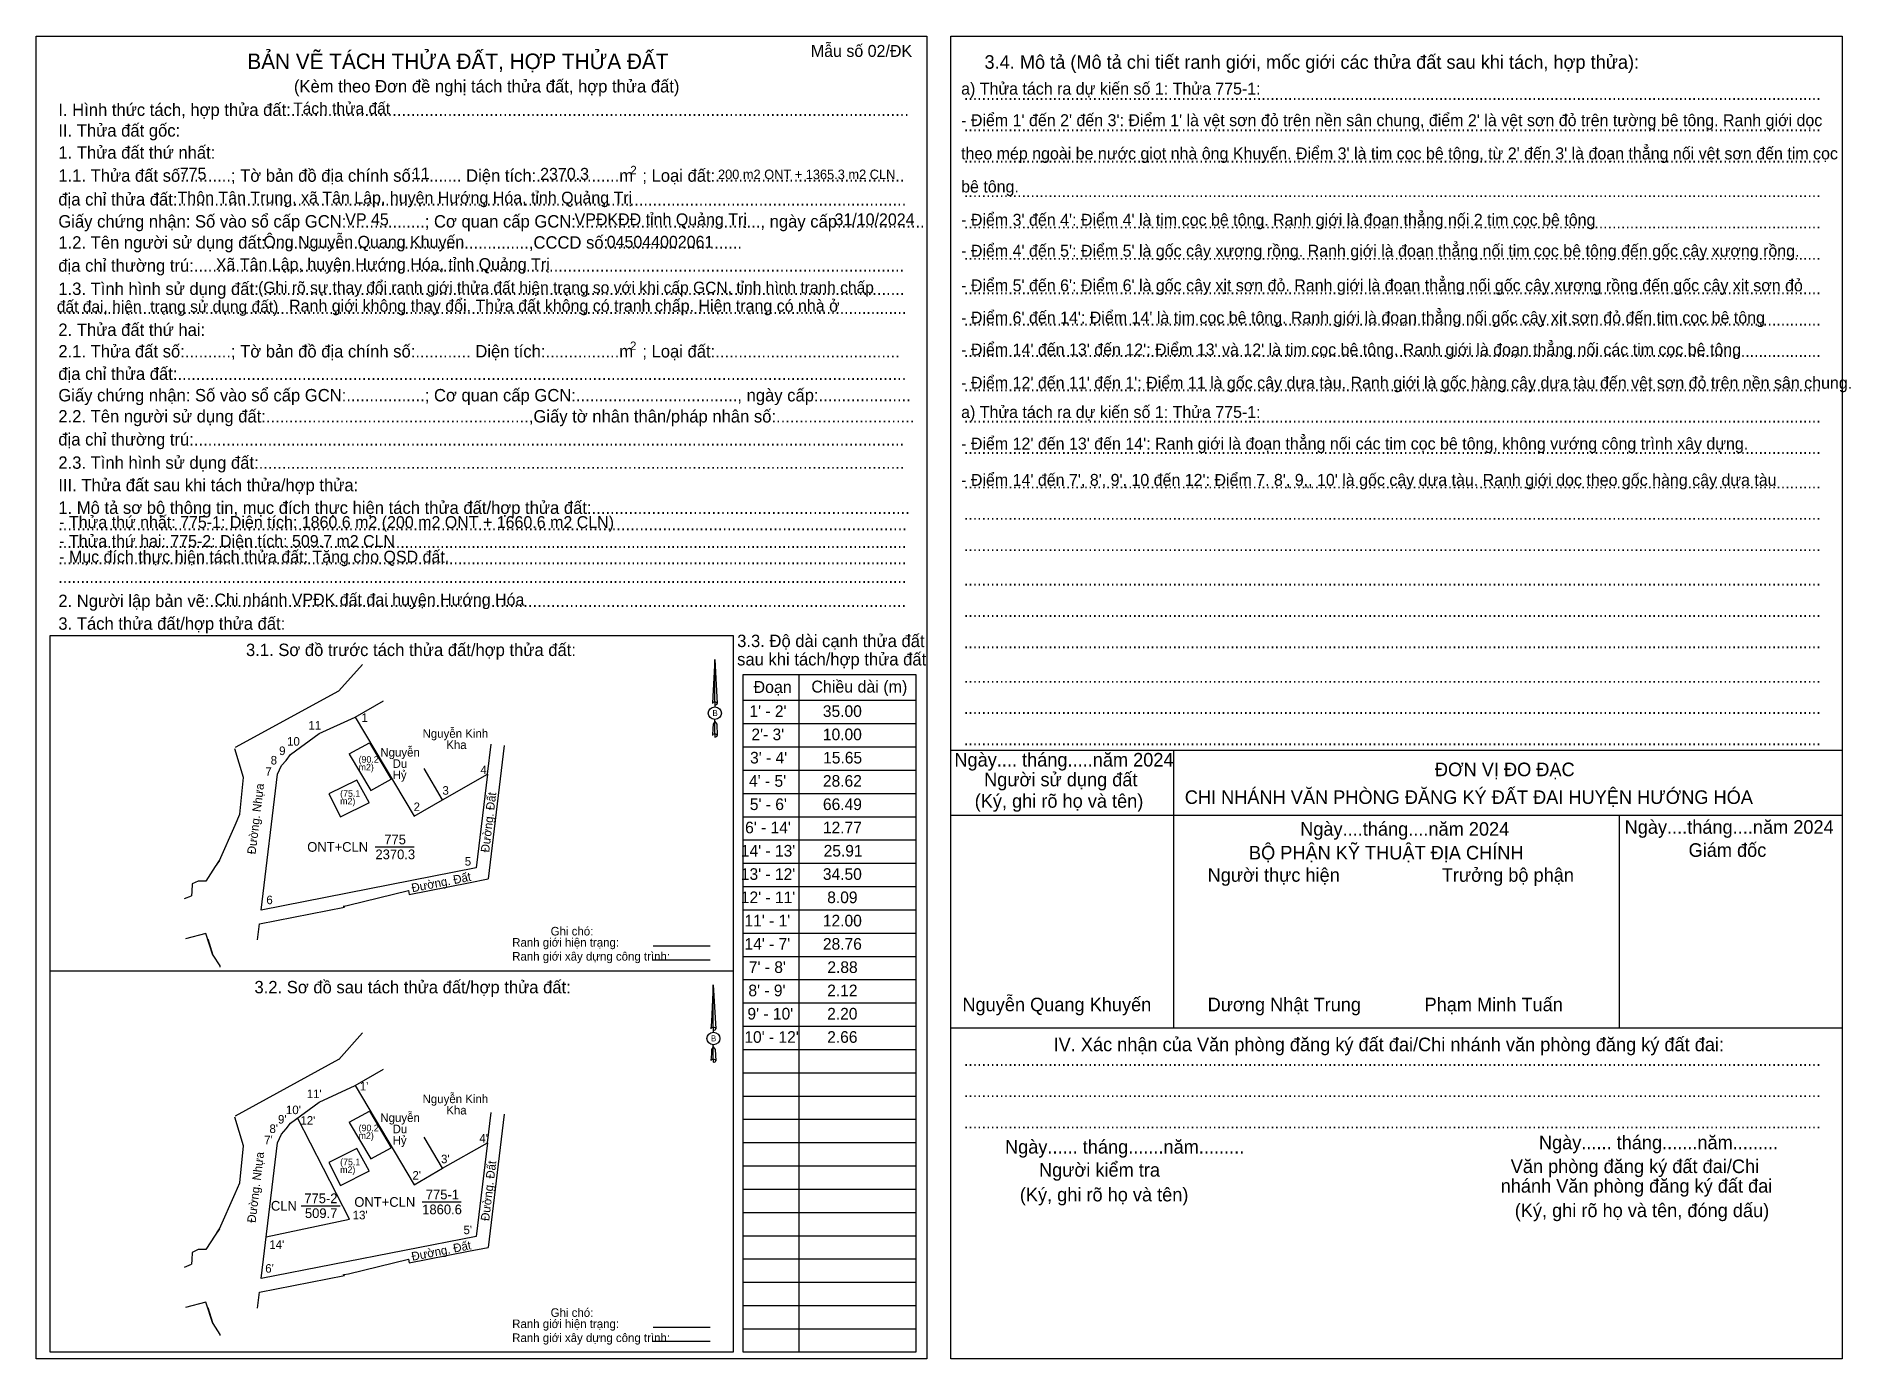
# Model space of a CAD drawing. Extents: x 547436 to 547987, y 1836873 to 1837274.
import ezdxf

# ---------------------------------------------------------------- set-up
doc = ezdxf.new("R2010")
doc.units = 0
for name, color, linetype in [('Level 1', 7, 'Continuous'), ('Level 10', 7, 'Continuous'), ('Level 13', 7, 'Continuous'), ('Level 18', 7, 'Continuous'), ('Level 2', 7, 'Continuous'), ('Level 23', 7, 'Continuous'), ('Level 27', 7, 'Continuous'), ('Level 36', 7, 'Continuous'), ('Level 49', 7, 'Continuous'), ('Level 52', 7, 'Continuous'), ('Level 53', 7, 'Continuous'), ('Level 6', 7, 'Continuous'), ('Level 8', 7, 'Continuous'), ('Level 9', 7, 'Continuous')]:
    doc.layers.add(name, color=color, linetype=linetype)

msp = doc.modelspace()

# ---------------------------------------------------------------- linework, layer by layer
at = {"layer": 'Level 1'}
for p, q in [((547667.5, 1837080.55), (547667.5, 1836874.87)), ((547650.54, 1837072.66), (547702.93, 1837072.66)), ((547650.54, 1837065.59), (547702.93, 1837065.59)), ((547650.54, 1837058.53), (547702.93, 1837058.53)), ((547713.55, 1837057.51), (547984.13, 1837057.51)), ((547650.54, 1837051.47), (547702.93, 1837051.47)), ((547650.54, 1837044.4), (547702.93, 1837044.4)), ((547713.55, 1837037.78), (547984.13, 1837037.78)), ((547650.54, 1837037.34), (547702.93, 1837037.34)), ((547650.54, 1837030.28), (547702.93, 1837030.28)), ((547650.54, 1837023.21), (547702.93, 1837023.21)), ((547650.54, 1837016.15), (547702.93, 1837016.15)), ((547650.54, 1837009.08), (547702.93, 1837009.08)), ((547650.54, 1837002.02), (547702.93, 1837002.02)), ((547650.54, 1836994.96), (547702.93, 1836994.96)), ((547440.29, 1836990.59), (547647.56, 1836990.59)), ((547650.54, 1836987.89), (547702.93, 1836987.89)), ((547650.54, 1836980.83), (547702.93, 1836980.83)), ((547650.54, 1836973.76), (547702.93, 1836973.76)), ((547713.55, 1836973.25), (547984.02, 1836973.25)), ((547713.55, 1836973.25), (547984.13, 1836973.25)), ((547713.55, 1836973.25), (547984.13, 1836973.25)), ((547650.54, 1836966.7), (547702.93, 1836966.7)), ((547650.54, 1836959.64), (547702.93, 1836959.64)), ((547650.54, 1836952.57), (547702.93, 1836952.57)), ((547650.54, 1836945.51), (547702.93, 1836945.51)), ((547650.54, 1836938.45), (547702.93, 1836938.45)), ((547650.54, 1836931.38), (547702.93, 1836931.38)), ((547650.54, 1836924.32), (547702.93, 1836924.32)), ((547650.54, 1836917.25), (547702.93, 1836917.25)), ((547650.54, 1836910.19), (547702.93, 1836910.19)), ((547650.54, 1836903.13), (547702.93, 1836903.13)), ((547650.54, 1836896.06), (547702.93, 1836896.06)), ((547650.54, 1836889), (547702.93, 1836889)), ((547650.54, 1836881.93), (547702.93, 1836881.93))]:
    msp.add_line(p, q, dxfattribs=at)
for points in [[(547440.29, 1837092.29), (547647.56, 1837092.29), (547647.56, 1836874.84), (547440.29, 1836874.84)], [(547650.54, 1837080.55), (547702.93, 1837080.55), (547702.93, 1836874.87), (547650.54, 1836874.87)]]:
    msp.add_lwpolyline(points, close=True, dxfattribs=at)
at = {"layer": 'Level 10'}
for p, q in [((547521.9, 1837062.57), (547532.81, 1837067.57)), ((547532.81, 1837067.57), (547550.7, 1837037.49)), ((547513.24, 1837056.19), (547521.9, 1837062.57)), ((547531.06, 1837056.44), (547537.24, 1837059.8)), ((547537.24, 1837059.8), (547543.73, 1837048.72)), ((547510.51, 1837052.85), (547511.95, 1837054.41)), ((547511.95, 1837054.41), (547513.24, 1837056.19)), ((547531.06, 1837056.36), (547537.6, 1837045.34)), ((547578.03, 1837058.92), (547573.15, 1837018.46)), ((547504.28, 1837009.01), (547509.3, 1837050.24)), ((547509.3, 1837050.24), (547510.51, 1837052.85)), ((547537.6, 1837045.34), (547543.73, 1837048.72)), ((547559.38, 1837042.46), (547572.95, 1837050.24)), ((547572.95, 1837050.24), (547569.53, 1837021.82)), ((547533.31, 1837048.47), (547524.86, 1837044.26)), ((547524.86, 1837044.26), (547528.35, 1837037.29)), ((547537.1, 1837041.66), (547533.31, 1837048.47)), ((547528.35, 1837037.29), (547537.15, 1837041.68)), ((547550.7, 1837037.49), (547559.38, 1837042.46)), ((547490.41, 1837022.19), (547487.56, 1837017.79)), ((547491.64, 1837024.09), (547490.41, 1837022.19)), ((547569.53, 1837021.82), (547504.28, 1837009.01)), ((547483.4, 1837016.94), (547483.25, 1837014.66)), ((547485.25, 1837017.82), (547483.4, 1837016.94)), ((547487.56, 1837017.79), (547485.25, 1837017.82)), ((547481.09, 1837012.52), (547483.16, 1837013.35)), ((547483.25, 1837014.66), (547483.16, 1837013.35)), ((547487.58, 1837001.86), (547481.34, 1837000.24)), ((547489.7, 1836995.37), (547487.58, 1837001.86)), ((547521.9, 1836950.74), (547532.81, 1836955.73)), ((547532.81, 1836955.73), (547550.7, 1836925.66)), ((547513.24, 1836944.36), (547521.9, 1836950.74)), ((547511.95, 1836942.58), (547513.24, 1836944.36)), ((547531.17, 1836915.25), (547515.38, 1836945.94)), ((547531.06, 1836944.6), (547537.24, 1836947.96)), ((547531.06, 1836944.53), (547537.6, 1836933.51)), ((547537.24, 1836947.96), (547543.73, 1836936.89)), ((547578.03, 1836947.08), (547573.15, 1836906.62)), ((547504.28, 1836897.18), (547509.3, 1836938.41)), ((547509.3, 1836938.41), (547510.51, 1836941.02)), ((547510.51, 1836941.02), (547511.95, 1836942.58)), ((547559.38, 1836930.63), (547572.95, 1836938.41)), ((547572.95, 1836938.41), (547569.53, 1836909.99)), ((547533.31, 1836936.64), (547524.86, 1836932.43)), ((547537.1, 1836929.83), (547533.31, 1836936.64)), ((547537.6, 1836933.51), (547543.73, 1836936.89)), ((547524.86, 1836932.43), (547528.35, 1836925.45)), ((547528.35, 1836925.45), (547537.15, 1836929.85)), ((547550.7, 1836925.66), (547559.38, 1836930.63)), ((547491.64, 1836912.26), (547490.41, 1836910.36)), ((547505.82, 1836909.86), (547531.17, 1836915.25)), ((547485.25, 1836905.99), (547483.4, 1836905.11)), ((547487.56, 1836905.96), (547485.25, 1836905.99)), ((547490.41, 1836910.36), (547487.56, 1836905.96)), ((547569.53, 1836909.99), (547504.28, 1836897.18)), ((547481.09, 1836900.68), (547483.16, 1836901.52)), ((547483.25, 1836902.83), (547483.16, 1836901.52)), ((547483.4, 1836905.11), (547483.25, 1836902.83)), ((547487.58, 1836890.03), (547481.34, 1836888.41)), ((547489.7, 1836883.54), (547487.58, 1836890.03))]:
    msp.add_line(p, q, dxfattribs=at)
at = {"layer": 'Level 13'}
for p, q in [((547527.9, 1837075.54), (547535.12, 1837083.56)), ((547623.25, 1836998.16), (547640.59, 1836998.16)), ((547623.25, 1836993.92), (547640.59, 1836993.92)), ((547527.9, 1836963.7), (547535.12, 1836971.73)), ((547623.25, 1836882.4), (547640.59, 1836882.4)), ((547623.25, 1836878.17), (547640.59, 1836878.17))]:
    msp.add_line(p, q, dxfattribs=at)
at = {"layer": 'Level 18'}
for p, q in [((547641.97, 1837085.02), (547641.37, 1837073.78)), ((547641.97, 1837085.02), (547642.72, 1837071.68)), ((547641.97, 1837085.02), (547642.72, 1837071.68)), ((547641.97, 1837072.15), (547641.97, 1837085.02)), ((547641.97, 1837085.02), (547642.72, 1837071.68)), ((547641.37, 1837073.78), (547641.25, 1837071.68)), ((547641.97, 1837072.15), (547641.97, 1837071.59)), ((547641.97, 1837071.59), (547641.97, 1837071.23)), ((547641.97, 1837071.23), (547641.97, 1837070.7)), ((547641.97, 1837071.23), (547641.97, 1837070.7)), ((547641.97, 1837071.23), (547641.97, 1837070.7)), ((547642.72, 1837071.68), (547642.72, 1837071.68)), ((547641.46, 1837065.46), (547641.37, 1837064.07)), ((547641.97, 1837066.21), (547641.46, 1837065.46)), ((547641.97, 1837066.21), (547641.97, 1837066.78)), ((547641.97, 1837066.21), (547641.97, 1837066.78)), ((547641.97, 1837066.21), (547641.97, 1837066.78)), ((547641.97, 1837066.21), (547642.54, 1837065.46)), ((547641.97, 1837066.21), (547642.54, 1837065.46)), ((547641.97, 1837066.21), (547642.54, 1837065.46)), ((547641.97, 1837062.44), (547641.97, 1837066.21)), ((547642.54, 1837065.46), (547642.72, 1837062.01)), ((547642.54, 1837065.46), (547642.72, 1837062.01)), ((547642.54, 1837065.46), (547642.72, 1837062.01)), ((547641.37, 1837064.07), (547641.25, 1837062.04)), ((547641.97, 1837062.44), (547641.97, 1837061.9)), ((547641.97, 1837061.9), (547641.97, 1837061.54)), ((547642.72, 1837062.01), (547642.72, 1837062.04)), ((547641.52, 1836986.29), (547640.92, 1836975.05)), ((547641.52, 1836986.29), (547642.27, 1836972.95)), ((547641.52, 1836986.29), (547642.27, 1836972.95)), ((547641.52, 1836973.42), (547641.52, 1836986.29)), ((547641.52, 1836986.29), (547642.27, 1836972.95)), ((547640.92, 1836975.05), (547640.8, 1836972.95)), ((547641.52, 1836973.42), (547641.52, 1836972.86)), ((547641.52, 1836972.86), (547641.52, 1836972.5)), ((547641.52, 1836972.5), (547641.52, 1836971.97)), ((547641.52, 1836972.5), (547641.52, 1836971.97)), ((547641.52, 1836972.5), (547641.52, 1836971.97)), ((547642.27, 1836972.95), (547642.27, 1836972.95)), ((547641.01, 1836966.73), (547640.92, 1836965.34)), ((547641.52, 1836967.48), (547641.01, 1836966.73)), ((547641.52, 1836967.48), (547641.52, 1836968.06)), ((547641.52, 1836967.48), (547641.52, 1836968.06)), ((547641.52, 1836967.48), (547641.52, 1836968.06)), ((547641.52, 1836967.48), (547642.09, 1836966.73)), ((547641.52, 1836967.48), (547642.09, 1836966.73)), ((547641.52, 1836967.48), (547642.09, 1836966.73)), ((547641.52, 1836963.72), (547641.52, 1836967.48)), ((547642.09, 1836966.73), (547642.27, 1836963.28)), ((547642.09, 1836966.73), (547642.27, 1836963.28)), ((547642.09, 1836966.73), (547642.27, 1836963.28)), ((547640.92, 1836965.34), (547640.8, 1836963.31)), ((547641.52, 1836963.72), (547641.52, 1836963.17)), ((547641.52, 1836963.17), (547641.52, 1836962.81)), ((547642.27, 1836963.28), (547642.27, 1836963.31))]:
    msp.add_line(p, q, dxfattribs=at)
for centre in [(547641.99, 1837068.75), (547641.54, 1836970.02)]:
    msp.add_ellipse(centre, major_axis=(1.99, 0), ratio=0.952727, dxfattribs=at)
for centre, start_param, end_param in [((547641.99, 1837071.67), 1.570796, 3.074452), ((547641.99, 1837071.67), 0.067141, 1.570796), ((547641.99, 1837071.67), 4.712389, 6.283185), ((547641.99, 1837061.98), 2.491069, 3.074278), ((547641.99, 1837061.98), 1.570796, 2.491069), ((547641.99, 1837061.98), 0.067141, 1.570796), ((547641.99, 1837061.98), 4.712389, 6.283185), ((547641.54, 1836972.95), 1.570796, 3.074452), ((547641.54, 1836972.95), 0.067141, 1.570796), ((547641.54, 1836972.95), 4.712389, 6.283185), ((547641.54, 1836963.26), 2.491069, 3.074278), ((547641.54, 1836963.26), 1.570796, 2.491069), ((547641.54, 1836963.26), 0.067141, 1.570796), ((547641.54, 1836963.26), 4.712389, 6.283185)]:
    msp.add_ellipse(centre, major_axis=(0.73, 0), ratio=0.614131, start_param=start_param, end_param=end_param, dxfattribs=at)
at = {"layer": 'Level 2'}
for points in [[(547436.09, 1837274.19), (547706.32, 1837274.19), (547706.32, 1836872.85), (547436.09, 1836872.85)], [(547713.55, 1837274.19), (547984.02, 1837274.19), (547984.02, 1836872.85), (547713.55, 1836872.85)]]:
    msp.add_lwpolyline(points, close=True, dxfattribs=at)
at = {"layer": 'Level 23'}
for p, q in [((547496.57, 1837058.44), (547527.91, 1837075.54)), ((547532.81, 1837067.57), (547541.48, 1837072.54)), ((547513.24, 1837056.19), (547521.9, 1837062.57)), ((547510.51, 1837052.85), (547511.95, 1837054.41)), ((547511.95, 1837054.41), (547513.24, 1837056.19)), ((547504.28, 1837009.01), (547509.3, 1837050.24)), ((547509.3, 1837050.24), (547510.51, 1837052.85)), ((547569.53, 1837021.82), (547504.28, 1837009.01)), ((547496.57, 1836946.6), (547527.91, 1836963.71)), ((547532.81, 1836955.73), (547541.48, 1836960.71)), ((547513.24, 1836944.36), (547521.9, 1836950.74)), ((547511.95, 1836942.58), (547513.24, 1836944.36)), ((547504.28, 1836897.18), (547509.3, 1836938.41)), ((547509.3, 1836938.41), (547510.51, 1836941.02)), ((547510.51, 1836941.02), (547511.95, 1836942.58)), ((547569.53, 1836909.99), (547504.28, 1836897.18))]:
    msp.add_line(p, q, dxfattribs=at)
for points in [[(547490.86, 1837022.88), (547491.64, 1837024.09), (547496.39, 1837034.78), (547497.85, 1837038.08), (547498.96, 1837049.24), (547496.35, 1837057.97)], [(547549.03, 1837014.93), (547549.19, 1837013.75), (547567.2, 1837017.29), (547573.15, 1837018.46)], [(547503.24, 1837000), (547503.82, 1837004.85), (547529.6, 1837009.91), (547529.53, 1837010.23)], [(547529.25, 1837010.18), (547529.53, 1837010.23), (547530.84, 1837010.49), (547549.03, 1837014.93), (547549.09, 1837014.94)], [(547488.1, 1837000.27), (547489.7, 1836995.37), (547491.79, 1836992.04), (547491.8, 1836991.7)], [(547488.1, 1837000.27), (547489.7, 1836995.37), (547491.79, 1836992.04), (547491.8, 1836991.7)], [(547490.86, 1836911.04), (547491.64, 1836912.26), (547496.39, 1836922.95), (547497.85, 1836926.25), (547498.96, 1836937.41), (547496.35, 1836946.14)], [(547549.03, 1836903.09), (547549.19, 1836901.92), (547567.2, 1836905.45), (547573.15, 1836906.62)], [(547529.25, 1836898.35), (547529.53, 1836898.4), (547530.84, 1836898.66), (547549.03, 1836903.09), (547549.09, 1836903.11)], [(547503.24, 1836888.17), (547503.82, 1836893.01), (547529.6, 1836898.07), (547529.53, 1836898.4)], [(547488.1, 1836888.43), (547489.7, 1836883.54), (547491.79, 1836880.21), (547491.8, 1836879.87)], [(547488.1, 1836888.43), (547489.7, 1836883.54), (547491.79, 1836880.21), (547491.8, 1836879.87)]]:
    msp.add_lwpolyline(points, dxfattribs=at)
at = {"layer": 'Level 27'}
for p, q in [((547572.95, 1837050.24), (547574.06, 1837059.4)), ((547559.38, 1837042.46), (547553.74, 1837051.94)), ((547572.95, 1836938.41), (547574.06, 1836947.56)), ((547559.38, 1836930.63), (547553.74, 1836940.11))]:
    msp.add_line(p, q, dxfattribs=at)
at = {"layer": 'Level 9'}
for p, q in [((547781.15, 1837057.51), (547781.15, 1836973.25)), ((547916.37, 1837037.5), (547916.37, 1836973.25)), ((547538.9, 1837028.17), (547550.7, 1837028.17)), ((547516.49, 1836919.27), (547528.3, 1836919.27)), ((547553.19, 1836920.42), (547564.99, 1836920.42))]:
    msp.add_line(p, q, dxfattribs=at)

# ---------------------------------------------------------------- texts
at = {"layer": 'Level 1'}
for s, height, p in [('BẢN VẼ TÁCH THỬA ĐẤT, HỢP THỬA ĐẤT', 4.7092, (547500.14, 1837264.24)), ('Mẫu số 02/ĐK', 3.6259, (547671.11, 1837267.93)), ('3.4. Mô tả (Mô tả chi tiết ranh giới, mốc giới các thửa đất sau khi tách, hợp thửa):', 4.1206, (547723.81, 1837264.32)), ('(Kèm theo Đơn đề nghị tách thửa đất, hợp thửa đất)', 3.7674, (547514.26, 1837257.14)), ('I. Hình thức tách, hợp thửa đất:......................................................................................................................................', 3.76739, (547442.78, 1837250)), ('Tách thửa đất', 3.5319, (547514.03, 1837250.55)), ('.................................................................................................................................................................................................', 3.6259, (547717.54, 1837254.85)), ('II. Thửa đất gốc:', 3.7674, (547442.78, 1837243.73)), ('1. Thửa đất thứ nhất:', 3.7674, (547442.78, 1837237.04)), ('.................................................................................................................................................................................................', 3.6259, (547717.54, 1837245.35)), ('.................................................................................................................................................................................................', 3.6259, (547717.54, 1837235.85)), ('1.1. Thửa đất số:..........; Tờ bản đồ địa chính số:.......... Diện tích:..................m  ; Loại đất:.........................................', 3.76739, (547442.78, 1837230.04)), ('2', 2.59, (547616.34, 1837232.28)), ('địa chỉ thửa đất:..............................................................................................................................................................', 3.76739, (547442.78, 1837222.83)), ('.................................................................................................................................................................................................', 3.6259, (547717.54, 1837225.37)), ('Giấy chứng nhận: Số vào sổ cấp GCN:.................; Cơ quan cấp GCN:........................................, ngày cấp:...................', 3.76739, (547442.78, 1837216.14)), ('1.2. Tên người sử dụng đất:.........................................................,CCCD số:.............................', 3.76739, (547442.78, 1837209.74)), ('.................................................................................................................................................................................................', 3.6259, (547717.54, 1837215.87)), ('địa chỉ thường trú:..........................................................................................................................................................', 3.76739, (547442.78, 1837202.74)), ('.................................................................................................................................................................................................', 3.6259, (547717.54, 1837206.38)), ('1.3. Tình hình sử dụng đất:............................................................................................................................................', 3.76739, (547442.78, 1837195.68)), ('(Ghi rõ sự thay đổi ranh giới thửa đất hiện trạng so với khi cấp GCN, tỉnh hình tranh chấp ', 3.5319, (547503.4, 1837196.19)), ('đất đai, hiện  trạng sử dụng đất)', 3.5319, (547442.31, 1837190.4)), ('.................................................................................................................................................................................................', 3.6259, (547717.54, 1837195.9)), ('2. Thửa đất thứ hai:', 3.7674, (547442.78, 1837183.25)), ('...............................................................................................................................................................................................', 3.6259, (547442.78, 1837189.93)), ('.................................................................................................................................................................................................', 3.6259, (547717.54, 1837186.4)), ('2.1. Thửa đất số:..........; Tờ bản đồ địa chính số:............ Diện tích:................m  ; Loại đất:........................................', 3.76739, (547442.78, 1837176.71)), ('2', 2.59, (547616.24, 1837178.95)), ('.................................................................................................................................................................................................', 3.6259, (547717.54, 1837176.9)), ('địa chỉ thửa đất:..............................................................................................................................................................', 3.76739, (547442.78, 1837169.9)), ('Giấy chứng nhận: Số vào sổ cấp GCN:.................; Cơ quan cấp GCN:..................................., ngày cấp:....................', 3.76739, (547442.78, 1837163.38)), ('.................................................................................................................................................................................................', 3.6259, (547717.54, 1837166.43)), ('2.2. Tên người sử dụng đất:.........................................................,Giấy tờ nhân thân/pháp nhân số:..............................', 3.76739, (547442.78, 1837156.98)), ('địa chỉ thường trú:..........................................................................................................................................................', 3.76739, (547442.78, 1837149.99)), ('.................................................................................................................................................................................................', 3.6259, (547717.54, 1837156.93)), ('.................................................................................................................................................................................................', 3.6259, (547717.54, 1837147.43)), ('2.3. Tình hình sử dụng đất:............................................................................................................................................', 3.76739, (547442.78, 1837142.93)), ('III. Thửa đất sau khi tách thửa/hợp thửa:', 3.7674, (547442.78, 1837136.11)), ('.................................................................................................................................................................................................', 3.6259, (547717.54, 1837136.95)), ('1. Mô tả sơ bộ thông tin, mục đích thực hiện tách thửa đất/hợp thửa đất:.....................................................................', 3.76739, (547442.78, 1837129.25)), ('.................................................................................................................................................................................................', 3.6259, (547717.54, 1837127.46)), ('........................................................................................................................................................................................', 3.76739, (547442.71, 1837124.28)), ('...............................................................................................................................................................................................', 3.6259, (547442.78, 1837118.91)), ('.................................................................................................................................................................................................', 3.6259, (547717.54, 1837117.96)), ('...............................................................................................................................................................................................', 3.6259, (547442.78, 1837113.98)), ('2. Người lập bản vẽ:.......................................................................................................................................................', 3.76739, (547442.78, 1837100.97)), ('...............................................................................................................................................................................................', 3.6259, (547442.78, 1837108.28)), ('.................................................................................................................................................................................................', 3.6259, (547717.54, 1837107.48)), ('3. Tách thửa đất/hợp thửa đất:', 3.7674, (547442.78, 1837094.08)), ('.................................................................................................................................................................................................', 3.6259, (547717.54, 1837097.98)), ('3.3. Độ dài cạnh thửa đất', 3.7674, (547648.75, 1837088.82)), ('3.1. Sơ đồ trước tách thửa đất/hợp thửa đất:', 3.7674, (547499.72, 1837086.1)), ('sau khi tách/hợp thửa đất', 3.7674, (547648.74, 1837083.24)), ('.................................................................................................................................................................................................', 3.6259, (547717.54, 1837088.48)), ('Đoạn', 3.626, (547653.72, 1837074.9)), ('Chiều dài (m)', 3.6259, (547671.27, 1837075.02)), ('.................................................................................................................................................................................................', 3.6259, (547717.54, 1837078.01)), ('.................................................................................................................................................................................................', 3.6259, (547717.54, 1837068.51)), ('.................................................................................................................................................................................................', 3.6259, (547717.54, 1837059.01)), ('Ngày.... tháng.....năm 2024', 4.1223, (547714.66, 1837052.57)), ('Người sử dụng đất', 4.1223, (547723.68, 1837046.56)), ('ĐƠN VỊ ĐO ĐẠC ', 4.1223, (547860.47, 1837049.64)), ('(Ký, ghi rõ họ và tên)', 4.1223, (547720.83, 1837040.07)), ('CHI NHÁNH VĂN PHÒNG ĐĂNG KÝ ĐẤT ĐAI HUYỆN HƯỚNG HÓA', 4.1223, (547784.58, 1837041.22)), ('Ngày....tháng....năm 2024', 4.1223, (547819.59, 1837031.58)), ('Ngày....tháng....năm 2024', 4.1223, (547918.03, 1837032.16)), ('BỘ PHẬN KỸ THUẬT ĐỊA CHÍNH', 4.1223, (547804.05, 1837024.36)), ('Giám đốc', 4.122, (547937.44, 1837025.16)), ('Người thực hiện', 4.1223, (547791.51, 1837017.6)), ('Trưởng bộ phận', 4.1223, (547862.56, 1837017.6)), ('3.2. Sơ đồ sau tách thửa đất/hợp thửa đất:', 3.7674, (547502.29, 1836983.74)), ('Nguyễn Quang Khuyến', 4.1223, (547717.1, 1836978.29)), ('Dương Nhật Trung', 4.1223, (547791.51, 1836978.29)), ('Phạm Minh Tuấn', 4.1223, (547857.32, 1836978.29)), ('IV. Xác nhận của Văn phòng đăng ký đất đai/Chi nhánh văn phòng đăng ký đất đai:', 4.1206, (547744.77, 1836966.17)), ('.................................................................................................................................................................................................', 3.6259, (547717.54, 1836961.73)), ('.................................................................................................................................................................................................', 3.6259, (547717.54, 1836952.24)), ('.................................................................................................................................................................................................', 3.6259, (547717.54, 1836942.74)), ('Ngày...... tháng.......năm.........', 4.1206, (547730.03, 1836935.1)), ('Ngày...... tháng.......năm.........', 4.1206, (547892.03, 1836936.42)), ('Người kiểm tra', 4.1206, (547740.35, 1836928.1)), ('  Văn phòng đăng ký đất đai/Chi ', 4.1206, (547880.42, 1836929.19)), ('nhánh Văn phòng đăng ký đất đai', 4.1206, (547880.42, 1836923.25)), ('(Ký, ghi rõ họ và tên)', 4.1206, (547734.53, 1836920.6)), ('(Ký, ghi rõ họ và tên, đóng dấu)', 4.1206, (547884.7, 1836915.81))]:
    msp.add_text(s, height=height, dxfattribs=at).set_placement(p)
at = {"layer": 'Level 10'}
for s, p in [('(90.2 ', (547533.89, 1837053.72)), ('m2)', (547533.89, 1837051.38)), ('(75.1 ', (547528.29, 1837043.39)), ('m2)', (547528.29, 1837041.06)), ('(90.2 ', (547533.89, 1836941.88)), ('m2)', (547533.89, 1836939.55)), ('(75.1 ', (547528.29, 1836931.56)), ('m2)', (547528.29, 1836929.23))]:
    msp.add_text(s, height=2, dxfattribs=at).set_placement(p)
at = {"layer": 'Level 13'}
for s, p in [('ONT+CLN', (547518.3, 1837026.7)), ('2370.3', (547539, 1837024.44)), ('775', (547541.68, 1837028.96)), ('775-2', (547517.41, 1836920.05)), ('ONT+CLN', (547532.59, 1836918.95)), ('775-1', (547554.28, 1836921.21)), ('CLN', (547507.28, 1836917.79)), ('509.7', (547517.6, 1836915.54)), ('1860.6', (547553.19, 1836916.69))]:
    msp.add_text(s, height=2.943, dxfattribs=at).set_placement(p)
at = {"layer": 'Level 18'}
for p in [(547641.25, 1837067.9), (547640.79, 1836969.18)]:
    msp.add_text('B', height=1.81, dxfattribs=at).set_placement(p)
at = {"layer": 'Level 36'}
for s, p in [('Nguyễn Kinh ', (547553.3, 1837061.3)), ('Kha', (547560.49, 1837057.87)), ('Nguyễn', (547540.48, 1837055.59)), ('Du ', (547544.2, 1837052.17)), ('Hỷ', (547544.21, 1837048.74)), ('Nguyễn Kinh ', (547553.3, 1836950.41)), ('Kha', (547560.49, 1836946.98)), ('Nguyễn', (547540.48, 1836944.7)), ('Du ', (547544.2, 1836941.27)), ('Hỷ', (547544.21, 1836937.84))]:
    msp.add_text(s, height=2.6, dxfattribs=at).set_placement(p)
at = {"layer": 'Level 49'}
for rotation, p in [(83.1231, (547573.49, 1837026.39)), (11.1073, (547550.2, 1837014.4)), (83.1231, (547573.49, 1836914.55)), (11.1073, (547550.2, 1836902.56))]:
    msp.add_text('Ðường. Đất', height=2.6, rotation=rotation, dxfattribs=at).set_placement(p)
at = {"layer": 'Level 52'}
for s, p in [("1' - 2'", (547652.47, 1837067.62)), ('35.00', (547674.76, 1837067.62)), ("2'- 3'", (547653.07, 1837060.55)), ('10.00', (547674.76, 1837060.55)), ("3' - 4'", (547652.67, 1837053.49)), ('15.65', (547674.84, 1837053.49)), ("4' - 5'", (547652.35, 1837046.43)), ('28.62', (547674.77, 1837046.43)), ("5' - 6'", (547652.6, 1837039.36)), ('66.49', (547674.78, 1837039.36)), ("6' - 14'", (547651.17, 1837032.3)), ('12.77', (547674.78, 1837032.3)), ("14' - 13'", (547649.87, 1837025.24)), ('25.91', (547674.99, 1837025.24)), ("13' - 12'", (547649.87, 1837018.17)), ('34.50', (547674.76, 1837018.17)), ("12' - 11'", (547649.87, 1837011.11)), ('8.09', (547676.08, 1837011.11)), ("11' - 1'", (547650.98, 1837004.04)), ('12.00', (547674.76, 1837004.04)), ("14' - 7'", (547650.98, 1836996.98)), ('28.76', (547674.77, 1836996.98)), ("7' - 8'", (547652.29, 1836989.92)), ('2.88', (547676.12, 1836989.92)), ("8' - 9'", (547652.16, 1836982.85)), ('2.12', (547676.08, 1836982.85)), ("9' - 10'", (547651.87, 1836975.79)), ('2.20', (547676.06, 1836975.79)), ("10' - 12'", (547650.94, 1836968.72)), ('2.66', (547676.07, 1836968.72))]:
    msp.add_text(s, height=3.532, dxfattribs=at).set_placement(p)
at = {"layer": 'Level 53'}
for s, p in [('Ranh giới hiện trạng:', (547580.49, 1836997.9)), ('Ghi chó:', (547592.16, 1837001.3)), ('Ranh giới xây dựng công trình:', (547580.49, 1836993.67)), ('Ranh giới hiện trạng:', (547580.49, 1836882.15)), ('Ghi chó:', (547592.16, 1836885.55)), ('Ranh giới xây dựng công trình:', (547580.49, 1836877.91))]:
    msp.add_text(s, height=2.6, dxfattribs=at).set_placement(p)
at = {"layer": 'Level 6'}
for s, height, p in [('a) Thửa tách ra dự kiến số 1: Thửa 775-1:', 3.6261, (547716.71, 1837256.5)), ("- Điểm 1' đến 2' đến 3': Điểm 1' là vệt sơn đỏ trên nền sân chung, điểm 2' là vệt sơn đỏ trên tường bê tông. Ranh giới dọc ", 3.62609, (547716.71, 1837246.91)), ("theo mép ngoài be nước giọt nhà ông Khuyến. Điểm 3' là tim cọc bê tông, từ 2' đến 3' là đoạn thẳng nối vệt sơn đến tim cọc ", 3.62609, (547716.71, 1837236.83)), ('775', 3.626, (547479.62, 1837230.69)), ('11', 3.626, (547550.1, 1837230.74)), ('2370.3', 3.626, (547588.96, 1837230.62)), ('200 m2 ONT + 1365.3 m2 CLN', 2.9009, (547642.94, 1837230.83)), ('bê tông.', 3.626, (547716.71, 1837226.78)), ('Thôn Tân Trung, xã Tân Lập, huyện Hướng Hóa, tỉnh Quảng Trị', 3.6261, (547478.95, 1837223.4)), ('VP 45', 3.626, (547529.83, 1837216.81)), ('VPĐKĐĐ tỉnh Quảng Trị', 3.6261, (547599.43, 1837216.81)), ('31/10/2024', 3.626, (547678.3, 1837216.81)), ("- Điểm 3' đến 4': Điểm 4' là tim cọc bê tông. Ranh giới là đoạn thẳng nối 2 tim cọc bê tông", 3.6261, (547716.71, 1837216.69)), ('Ông Nguyễn Quang Khuyến', 3.6261, (547505.01, 1837209.99)), ('045044002061', 3.6261, (547609.17, 1837209.99)), ("- Điểm 4' đến 5': Điểm 5' là gốc cây xương rồng. Ranh giới là đoạn thẳng nối tim cọc bê tông đến gốc cây xương rồng.", 3.62609, (547716.71, 1837207.29)), ('Xã Tân Lập, huyện Hướng Hóa, tỉnh Quảng Trị', 3.6261, (547490.57, 1837203.22)), ("- Điểm 5' đến 6': Điểm 6' là gốc cây xịt sơn đỏ. Ranh giới là đoạn thẳng nối gốc cây xương rồng đến gốc cây xịt sơn đỏ", 3.62609, (547716.71, 1837196.79)), ('Ranh giới không thay đổi. Thửa đất không có tranh chấp. Hiện trạng có nhà ở', 3.6261, (547512.8, 1837190.6)), ("- Điểm 6' đến 14': Điểm 14' là tim cọc bê tông. Ranh giới là đoạn thẳng nối gốc cây xịt sơn đỏ đến tim cọc bê tông", 3.62609, (547716.71, 1837187.02)), ("- Điểm 14' đến 13' đến 12': Điểm 13' và 12' là tim cọc bê tông. Ranh giới là đoạn thẳng nối các tim cọc bê tông", 3.62609, (547716.71, 1837177.32)), ("- Điểm 12' đến 11' đến 1': Điểm 11 là gốc cây dưa tàu. Ranh giới là gốc hàng cây dưa tàu đến vệt sơn đỏ trên nền sân chung.", 3.62609, (547716.71, 1837167.23)), ('a) Thửa tách ra dự kiến số 1: Thửa 775-1:', 3.6261, (547716.71, 1837158.34)), ("- Điểm 12' đến 13' đến 14': Ranh giới là đoạn thẳng nối các tim cọc bê tông, không vướng công trình xây dựng.", 3.62609, (547716.71, 1837148.77)), ("- Điểm 14' đến 7', 8', 9', 10 đến 12': Điểm 7. 8', 9,, 10' là gốc cây dưa tàu. Ranh giới dọc theo gốc hàng cây dưa tàu", 3.62609, (547716.71, 1837137.75)), ('- Thửa thứ nhất: 775-1: Diện tích: 1860.6 m2 (200 m2 ONT + 1660.6 m2 CLN)', 3.6261, (547443.04, 1837124.93)), ('- Thửa thứ hai: 775-2: Diện tích: 509.7 m2 CLN', 3.6261, (547443.04, 1837119.18)), ('- Mục đích thực hiện tách thửa đất: Tặng cho QSD đất.', 3.6261, (547443.04, 1837114.44)), ('Chi nhánh VPĐK đất đai huyện Hướng Hóa', 3.6261, (547490.16, 1837101.43))]:
    msp.add_text(s, height=height, dxfattribs=at).set_placement(p)
at = {"layer": 'Level 8'}
for p in [(547502.61, 1837025.83), (547502.61, 1836913.99)]:
    msp.add_text('Đường. Nhựa', height=2.6, rotation=83.0537, dxfattribs=at).set_placement(p)
at = {"layer": 'Level 9'}
for s, p in [('11', (547518.65, 1837063.77)), ('1', (547534.76, 1837066.1)), ('10', (547512.18, 1837058.9)), ('8', (547507.21, 1837053.19)), ('9', (547509.78, 1837056.05)), ('7', (547505.6, 1837049.75)), ('4', (547570.86, 1837050.28)), ('3', (547559.33, 1837044.01)), ('2', (547550.58, 1837039.04)), ('5', (547566.1, 1837022.49)), ('6', (547505.9, 1837010.79)), ("1'", (547534.26, 1836954.27)), ("10'", (547511.84, 1836947.07)), ("11'", (547518.15, 1836951.93)), ("8'", (547506.84, 1836941.35)), ("9'", (547509.43, 1836944.21)), ("12'", (547516.23, 1836943.86)), ("7'", (547505.24, 1836937.91)), ("4'", (547570.53, 1836938.45)), ("3'", (547558.9, 1836932.17)), ("2'", (547550.23, 1836927.2)), ("13'", (547532.09, 1836915.14)), ("5'", (547565.71, 1836910.65)), ("14'", (547506.79, 1836906.18)), ("6'", (547505.56, 1836898.96))]:
    msp.add_text(s, height=2.6, dxfattribs=at).set_placement(p)

doc.saveas('drawing.dxf')
